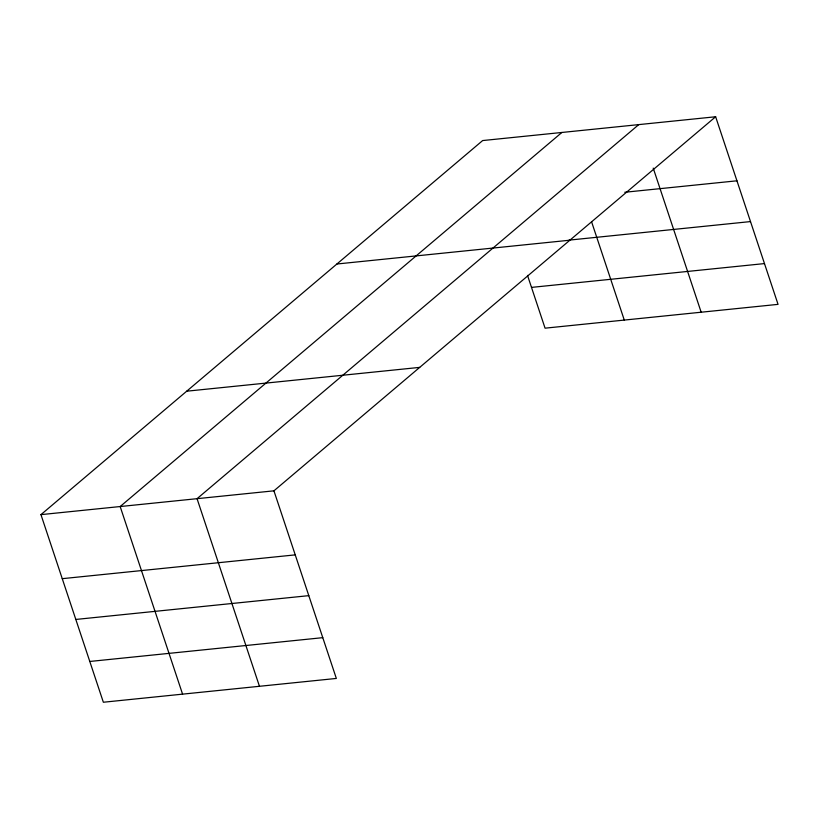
<?xml version="1.0" encoding="UTF-8"?>
<svg xmlns="http://www.w3.org/2000/svg" width="819" height="819" viewBox="0 0 819 819"><rect width="100%" height="100%" fill="white"/><g stroke="black" fill="none" stroke-linecap="round" stroke-linejoin="round"><path stroke-width="1.23" d="M715.642 116.759L273.935 490.827L336.343 678.439L103.358 702.241L40.95 514.639L482.657 140.561L715.642 116.759L778.05 304.361L545.065 328.173L527.508 275.389M561.875 132.473L120.168 506.541L182.576 694.143M638.759 124.611L197.051 498.689L259.459 686.291M624.774 192.26L736.946 180.804M569.082 240.121L750.511 221.58M336.896 264.005L569.881 240.202M531.5 287.397L764.485 263.585M186.712 391.195L419.697 367.383M40.95 514.639L273.935 490.827M62.254 578.675L295.239 554.872M75.819 619.451L308.804 595.648M89.793 661.465L322.778 637.663M653.224 168.12L701.166 312.223M591.553 221.703L624.283 320.075"/></g></svg>
